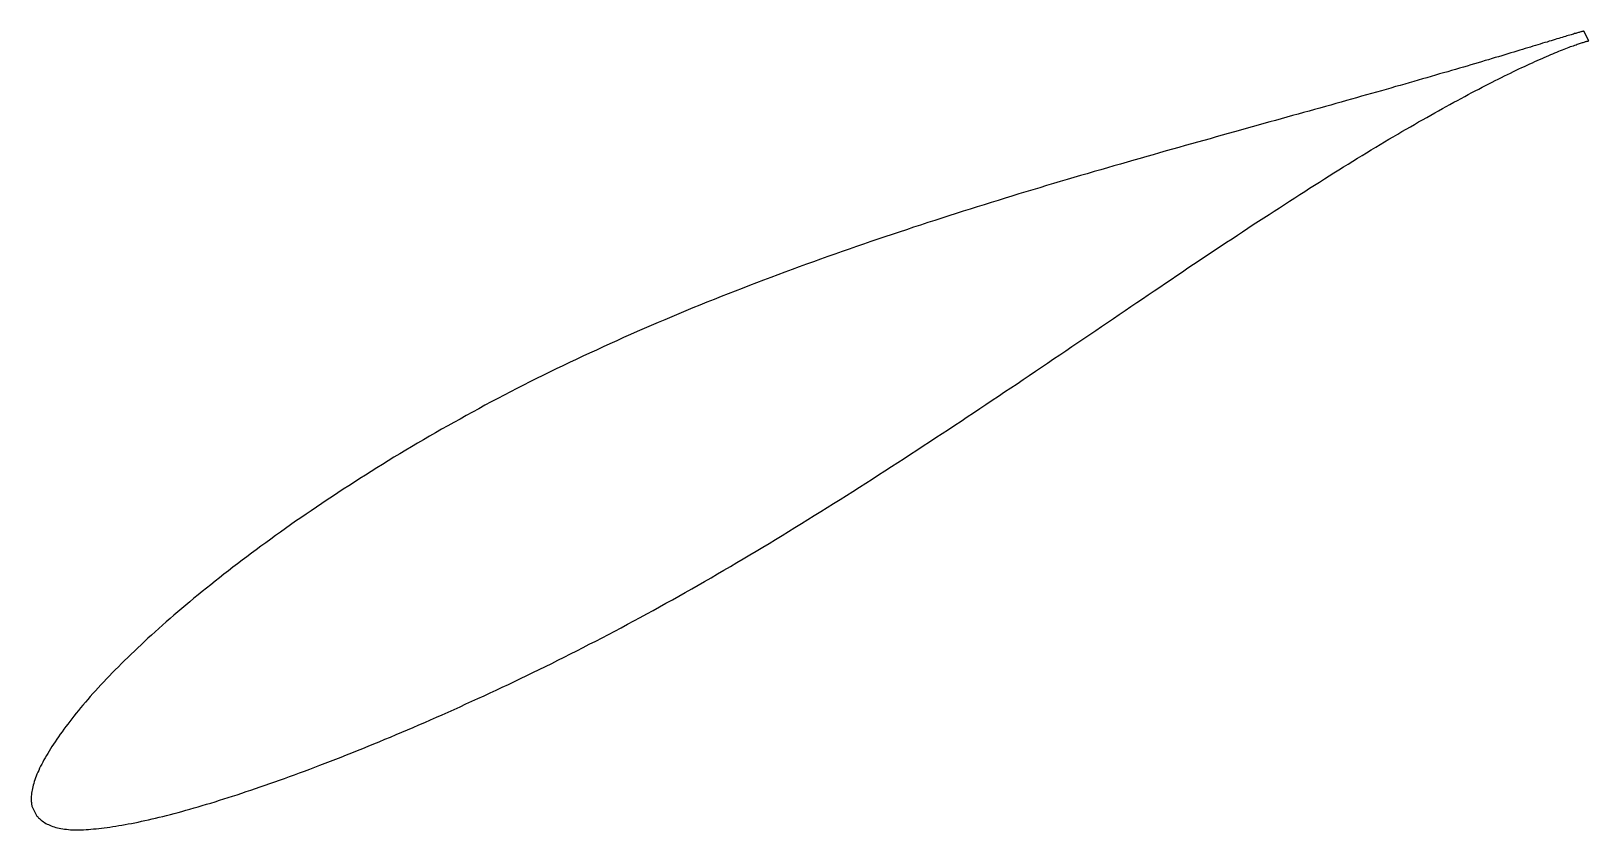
# Model space of a CAD drawing. Header units: metres. Extents: x -44 to 87, y -23 to 44.
import ezdxf

# ---------------------------------------------------------------- set-up
doc = ezdxf.new("R2010")
doc.units = ezdxf.units.M

msp = doc.modelspace()

# ---------------------------------------------------------------- linework, layer by layer
msp.add_lwpolyline([(86.44, 43.86), (86.44, 43.86), (86.43, 43.86), (86.42, 43.85), (86.4, 43.85), (86.37, 43.84), (86.34, 43.84), (86.31, 43.83), (86.27, 43.82), (86.22, 43.81), (86.17, 43.79), (86.11, 43.78), (86.05, 43.76), (85.98, 43.74), (85.91, 43.72), (85.83, 43.7), (85.75, 43.67), (85.66, 43.65), (85.56, 43.62), (85.46, 43.59), (85.36, 43.56), (85.25, 43.53), (85.13, 43.49), (85.01, 43.46), (84.89, 43.42), (84.76, 43.38), (84.62, 43.34), (84.48, 43.3), (84.33, 43.25), (84.18, 43.21), (84.02, 43.16), (83.86, 43.11), (83.7, 43.06), (83.52, 43.01), (83.35, 42.95), (83.16, 42.9), (82.98, 42.84), (82.78, 42.78), (82.58, 42.72), (82.38, 42.66), (82.17, 42.6), (81.96, 42.53), (81.74, 42.47), (81.52, 42.4), (81.29, 42.33), (81.06, 42.26), (80.82, 42.19), (80.58, 42.11), (80.33, 42.04), (80.07, 41.96), (79.82, 41.88), (79.55, 41.8), (79.29, 41.72), (79.01, 41.64), (78.74, 41.56), (78.45, 41.47), (78.17, 41.39), (77.87, 41.3), (77.58, 41.21), (77.27, 41.12), (76.97, 41.03), (76.66, 40.94), (76.34, 40.85), (76.02, 40.75), (75.69, 40.66), (75.36, 40.56), (75.03, 40.46), (74.69, 40.37), (74.34, 40.27), (74, 40.17), (73.64, 40.06), (73.29, 39.96), (72.92, 39.86), (72.56, 39.75), (72.19, 39.64), (71.81, 39.54), (71.43, 39.43), (71.05, 39.32), (70.66, 39.21), (70.26, 39.09), (69.87, 38.98), (69.47, 38.87), (69.06, 38.75), (68.65, 38.64), (68.24, 38.52), (67.82, 38.4), (67.4, 38.28), (66.97, 38.16), (66.54, 38.04), (66.11, 37.92), (65.67, 37.8), (65.23, 37.67), (64.78, 37.55), (64.33, 37.42), (63.88, 37.3), (63.42, 37.17), (62.96, 37.04), (62.5, 36.91), (62.03, 36.78), (61.56, 36.65), (61.08, 36.51), (60.6, 36.38), (60.12, 36.25), (59.63, 36.11), (59.15, 35.98), (58.65, 35.84), (58.16, 35.7), (57.66, 35.56), (57.16, 35.42), (56.65, 35.28), (56.14, 35.14), (55.63, 35), (55.12, 34.85), (54.6, 34.71), (54.08, 34.56), (53.56, 34.42), (53.03, 34.27), (52.5, 34.12), (51.97, 33.97), (51.44, 33.82), (50.9, 33.67), (50.36, 33.51), (49.82, 33.36), (49.27, 33.2), (48.73, 33.05), (48.18, 32.89), (47.63, 32.73), (47.07, 32.57), (46.52, 32.41), (45.96, 32.25), (45.4, 32.09), (44.84, 31.92), (44.27, 31.76), (43.71, 31.59), (43.14, 31.42), (42.57, 31.26), (42, 31.09), (41.42, 30.92), (40.85, 30.74), (40.27, 30.57), (39.69, 30.4), (39.11, 30.22), (38.53, 30.04), (37.95, 29.86), (37.37, 29.68), (36.78, 29.5), (36.2, 29.32), (35.61, 29.14), (35.02, 28.95), (34.43, 28.77), (33.84, 28.58), (33.25, 28.39), (32.65, 28.2), (32.06, 28.01), (31.47, 27.82), (30.87, 27.62), (30.28, 27.43), (29.68, 27.23), (29.09, 27.03), (28.49, 26.83), (27.89, 26.63), (27.29, 26.43), (26.7, 26.23), (26.1, 26.02), (25.5, 25.81), (24.9, 25.61), (24.3, 25.4), (23.7, 25.19), (23.1, 24.97), (22.5, 24.76), (21.91, 24.54), (21.31, 24.33), (20.71, 24.11), (20.11, 23.89), (19.51, 23.67), (18.92, 23.45), (18.32, 23.22), (17.72, 23), (17.13, 22.77), (16.53, 22.54), (15.94, 22.31), (15.34, 22.08), (14.75, 21.85), (14.16, 21.62), (13.57, 21.38), (12.98, 21.15), (12.39, 20.91), (11.8, 20.67), (11.21, 20.43), (10.63, 20.18), (10.04, 19.94), (9.46, 19.69), (8.88, 19.45), (8.3, 19.2), (7.72, 18.95), (7.14, 18.69), (6.57, 18.44), (5.99, 18.19), (5.42, 17.93), (4.85, 17.67), (4.28, 17.41), (3.71, 17.15), (3.14, 16.89), (2.58, 16.63), (2.02, 16.36), (1.46, 16.1), (0.9, 15.83), (0.35, 15.56), (-0.21, 15.29), (-0.76, 15.02), (-1.31, 14.75), (-1.85, 14.47), (-2.4, 14.2), (-2.94, 13.92), (-3.48, 13.64), (-4.02, 13.36), (-4.55, 13.08), (-5.09, 12.8), (-5.62, 12.52), (-6.14, 12.23), (-6.67, 11.95), (-7.19, 11.66), (-7.71, 11.37), (-8.23, 11.09), (-8.74, 10.8), (-9.25, 10.51), (-9.76, 10.22), (-10.26, 9.92), (-10.77, 9.63), (-11.27, 9.34), (-11.76, 9.04), (-12.26, 8.75), (-12.75, 8.46), (-13.24, 8.16), (-13.72, 7.86), (-14.2, 7.57), (-14.68, 7.27), (-15.16, 6.97), (-15.63, 6.67), (-16.1, 6.38), (-16.56, 6.08), (-17.03, 5.78), (-17.49, 5.48), (-17.94, 5.18), (-18.4, 4.88), (-18.85, 4.59), (-19.29, 4.29), (-19.74, 3.99), (-20.18, 3.69), (-20.61, 3.39), (-21.05, 3.09), (-21.48, 2.8), (-21.9, 2.5), (-22.33, 2.2), (-22.75, 1.9), (-23.16, 1.61), (-23.57, 1.31), (-23.98, 1.01), (-24.39, 0.72), (-24.79, 0.42), (-25.18, 0.13), (-25.58, -0.17), (-25.97, -0.46), (-26.35, -0.76), (-26.74, -1.05), (-27.11, -1.34), (-27.49, -1.63), (-27.86, -1.93), (-28.22, -2.22), (-28.59, -2.51), (-28.95, -2.79), (-29.3, -3.08), (-29.65, -3.37), (-30, -3.65), (-30.34, -3.94), (-30.68, -4.22), (-31.02, -4.51), (-31.35, -4.79), (-31.67, -5.07), (-32, -5.35), (-32.32, -5.63), (-32.63, -5.9), (-32.94, -6.18), (-33.25, -6.45), (-33.55, -6.73), (-33.85, -7), (-34.14, -7.27), (-34.43, -7.54), (-34.71, -7.81), (-34.99, -8.07), (-35.27, -8.34), (-35.54, -8.6), (-35.81, -8.86), (-36.07, -9.12), (-36.33, -9.38), (-36.59, -9.64), (-36.84, -9.9), (-37.08, -10.15), (-37.32, -10.4), (-37.56, -10.65), (-37.79, -10.9), (-38.02, -11.15), (-38.25, -11.39), (-38.47, -11.63), (-38.68, -11.88), (-38.89, -12.12), (-39.09, -12.35), (-39.3, -12.59), (-39.49, -12.82), (-39.68, -13.05), (-39.87, -13.28), (-40.05, -13.51), (-40.23, -13.74), (-40.4, -13.96), (-40.57, -14.18), (-40.74, -14.4), (-40.9, -14.62), (-41.05, -14.83), (-41.2, -15.04), (-41.35, -15.25), (-41.49, -15.46), (-41.63, -15.66), (-41.76, -15.87), (-41.89, -16.06), (-42.01, -16.26), (-42.13, -16.45), (-42.25, -16.64), (-42.36, -16.83), (-42.46, -17.01), (-42.57, -17.19), (-42.66, -17.37), (-42.75, -17.55), (-42.84, -17.72), (-42.93, -17.89), (-43, -18.06), (-43.08, -18.22), (-43.15, -18.38), (-43.21, -18.54), (-43.27, -18.7), (-43.33, -18.85), (-43.38, -19), (-43.42, -19.15), (-43.46, -19.3), (-43.5, -19.44), (-43.53, -19.58), (-43.56, -19.71), (-43.58, -19.84), (-43.6, -19.97), (-43.62, -20.1), (-43.63, -20.22), (-43.63, -20.34), (-43.64, -20.45), (-43.63, -20.56), (-43.63, -20.66), (-43.62, -20.75), (-43.61, -20.84), (-43.6, -20.92), (-43.59, -20.98), (-43.58, -21.03), (-43.57, -21.07), (-43.16, -21.9), (-43.15, -21.9), (-43.13, -21.92), (-43.11, -21.94), (-43.06, -21.98), (-43.01, -22.04), (-42.94, -22.1), (-42.87, -22.16), (-42.79, -22.23), (-42.7, -22.3), (-42.61, -22.37), (-42.51, -22.43), (-42.41, -22.5), (-42.3, -22.56), (-42.19, -22.61), (-42.07, -22.66), (-41.95, -22.71), (-41.83, -22.76), (-41.7, -22.8), (-41.57, -22.84), (-41.43, -22.88), (-41.28, -22.91), (-41.14, -22.94), (-40.99, -22.96), (-40.83, -22.99), (-40.67, -23), (-40.51, -23.02), (-40.34, -23.03), (-40.17, -23.04), (-39.99, -23.04), (-39.81, -23.04), (-39.62, -23.04), (-39.43, -23.04), (-39.24, -23.03), (-39.04, -23.02), (-38.83, -23.01), (-38.63, -22.99), (-38.41, -22.97), (-38.19, -22.95), (-37.97, -22.93), (-37.75, -22.9), (-37.52, -22.87), (-37.28, -22.84), (-37.04, -22.81), (-36.79, -22.77), (-36.54, -22.73), (-36.29, -22.69), (-36.03, -22.65), (-35.77, -22.6), (-35.5, -22.55), (-35.23, -22.5), (-34.96, -22.45), (-34.68, -22.39), (-34.39, -22.33), (-34.1, -22.27), (-33.81, -22.2), (-33.51, -22.13), (-33.21, -22.06), (-32.91, -21.99), (-32.6, -21.92), (-32.29, -21.84), (-31.97, -21.76), (-31.65, -21.67), (-31.33, -21.58), (-31, -21.5), (-30.67, -21.4), (-30.33, -21.31), (-29.99, -21.21), (-29.64, -21.11), (-29.3, -21.01), (-28.94, -20.9), (-28.59, -20.8), (-28.23, -20.69), (-27.87, -20.57), (-27.5, -20.46), (-27.13, -20.34), (-26.76, -20.22), (-26.38, -20.1), (-26, -19.97), (-25.61, -19.84), (-25.22, -19.71), (-24.83, -19.58), (-24.44, -19.45), (-24.04, -19.31), (-23.64, -19.17), (-23.23, -19.02), (-22.82, -18.88), (-22.41, -18.73), (-21.99, -18.58), (-21.58, -18.43), (-21.15, -18.27), (-20.73, -18.12), (-20.3, -17.96), (-19.87, -17.79), (-19.44, -17.63), (-19, -17.46), (-18.56, -17.29), (-18.11, -17.12), (-17.67, -16.95), (-17.22, -16.77), (-16.77, -16.59), (-16.31, -16.41), (-15.86, -16.22), (-15.4, -16.04), (-14.94, -15.85), (-14.47, -15.66), (-14, -15.46), (-13.53, -15.27), (-13.06, -15.07), (-12.59, -14.87), (-12.11, -14.66), (-11.63, -14.46), (-11.15, -14.25), (-10.66, -14.04), (-10.17, -13.83), (-9.69, -13.61), (-9.2, -13.4), (-8.7, -13.18), (-8.21, -12.95), (-7.71, -12.73), (-7.21, -12.5), (-6.71, -12.27), (-6.21, -12.04), (-5.7, -11.81), (-5.19, -11.58), (-4.68, -11.34), (-4.17, -11.1), (-3.66, -10.86), (-3.15, -10.61), (-2.63, -10.37), (-2.12, -10.12), (-1.6, -9.86), (-1.08, -9.61), (-0.56, -9.36), (-0.03, -9.1), (0.49, -8.84), (1.01, -8.58), (1.54, -8.31), (2.07, -8.04), (2.6, -7.77), (3.12, -7.5), (3.66, -7.23), (4.19, -6.95), (4.72, -6.67), (5.25, -6.39), (5.78, -6.11), (6.32, -5.82), (6.85, -5.54), (7.39, -5.25), (7.93, -4.96), (8.46, -4.66), (9, -4.37), (9.54, -4.07), (10.08, -3.77), (10.62, -3.47), (11.16, -3.16), (11.7, -2.86), (12.24, -2.55), (12.78, -2.24), (13.32, -1.93), (13.86, -1.61), (14.4, -1.3), (14.94, -0.98), (15.48, -0.66), (16.02, -0.34), (16.56, -0.02), (17.1, 0.3), (17.65, 0.63), (18.19, 0.95), (18.73, 1.28), (19.27, 1.61), (19.81, 1.94), (20.35, 2.27), (20.89, 2.61), (21.43, 2.94), (21.97, 3.28), (22.51, 3.61), (23.05, 3.95), (23.59, 4.29), (24.13, 4.63), (24.67, 4.97), (25.21, 5.31), (25.75, 5.65), (26.28, 6), (26.82, 6.34), (27.35, 6.69), (27.89, 7.03), (28.43, 7.38), (28.96, 7.72), (29.49, 8.07), (30.03, 8.42), (30.56, 8.76), (31.09, 9.11), (31.62, 9.46), (32.15, 9.81), (32.68, 10.15), (33.21, 10.5), (33.73, 10.85), (34.26, 11.2), (34.78, 11.55), (35.31, 11.9), (35.83, 12.25), (36.35, 12.59), (36.88, 12.94), (37.4, 13.29), (37.91, 13.64), (38.43, 13.99), (38.95, 14.33), (39.46, 14.68), (39.98, 15.02), (40.49, 15.37), (41, 15.72), (41.51, 16.06), (42.02, 16.4), (42.53, 16.75), (43.03, 17.09), (43.54, 17.43), (44.04, 17.77), (44.54, 18.11), (45.04, 18.45), (45.54, 18.79), (46.03, 19.12), (46.53, 19.46), (47.02, 19.79), (47.51, 20.13), (48, 20.46), (48.49, 20.79), (48.98, 21.12), (49.46, 21.45), (49.95, 21.77), (50.43, 22.1), (50.91, 22.42), (51.38, 22.74), (51.86, 23.06), (52.33, 23.38), (52.8, 23.7), (53.27, 24.02), (53.74, 24.33), (54.21, 24.64), (54.67, 24.95), (55.13, 25.26), (55.59, 25.57), (56.05, 25.87), (56.5, 26.17), (56.96, 26.47), (57.41, 26.77), (57.85, 27.06), (58.3, 27.36), (58.74, 27.65), (59.18, 27.94), (59.62, 28.23), (60.06, 28.51), (60.49, 28.79), (60.93, 29.07), (61.35, 29.35), (61.78, 29.63), (62.21, 29.9), (62.63, 30.17), (63.05, 30.44), (63.46, 30.7), (63.88, 30.96), (64.29, 31.22), (64.7, 31.48), (65.1, 31.74), (65.5, 31.99), (65.9, 32.24), (66.3, 32.48), (66.69, 32.73), (67.09, 32.97), (67.47, 33.21), (67.86, 33.44), (68.24, 33.68), (68.62, 33.91), (69, 34.13), (69.37, 34.36), (69.74, 34.58), (70.11, 34.8), (70.47, 35.01), (70.84, 35.23), (71.19, 35.44), (71.55, 35.64), (71.9, 35.85), (72.25, 36.05), (72.59, 36.25), (72.93, 36.44), (73.27, 36.63), (73.61, 36.82), (73.94, 37.01), (74.26, 37.19), (74.59, 37.37), (74.91, 37.55), (75.22, 37.72), (75.54, 37.9), (75.85, 38.06), (76.15, 38.23), (76.46, 38.39), (76.75, 38.55), (77.05, 38.71), (77.34, 38.86), (77.63, 39.01), (77.91, 39.16), (78.19, 39.3), (78.47, 39.44), (78.74, 39.58), (79.01, 39.72), (79.27, 39.85), (79.53, 39.98), (79.79, 40.11), (80.04, 40.23), (80.29, 40.35), (80.53, 40.47), (80.77, 40.58), (81, 40.7), (81.23, 40.81), (81.46, 40.91), (81.68, 41.01), (81.9, 41.11), (82.12, 41.21), (82.33, 41.31), (82.53, 41.4), (82.73, 41.49), (82.93, 41.58), (83.12, 41.66), (83.31, 41.74), (83.49, 41.82), (83.67, 41.89), (83.84, 41.97), (84.01, 42.04), (84.18, 42.11), (84.34, 42.17), (84.49, 42.23), (84.64, 42.29), (84.79, 42.35), (84.93, 42.41), (85.06, 42.46), (85.2, 42.51), (85.32, 42.56), (85.44, 42.6), (85.56, 42.64), (85.67, 42.68), (85.78, 42.72), (85.88, 42.76), (85.98, 42.79), (86.07, 42.82), (86.16, 42.85), (86.24, 42.88), (86.32, 42.9), (86.39, 42.92), (86.46, 42.94), (86.52, 42.96), (86.58, 42.98), (86.63, 42.99), (86.68, 43.01), (86.72, 43.02), (86.75, 43.03), (86.78, 43.03), (86.81, 43.04), (86.83, 43.04), (86.84, 43.05), (86.85, 43.05), (86.85, 43.05), (86.44, 43.86)], close=True)

doc.saveas('drawing.dxf')
